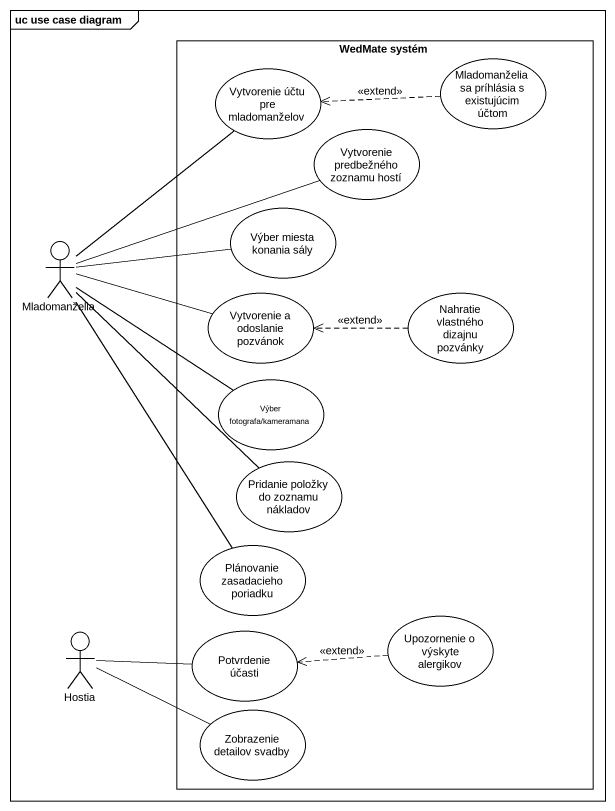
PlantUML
@startuml
mainframe uc use case diagram
rectangle "WedMate systém" as WedMate_systém {
  usecase "Vytvorenie účtu pre mladomanželov" as Vytvorenie_účtu_pre
  usecase "Mladomanželia sa príhlásia s existujúcim účtom" as Mladomanželia_sa_príhlásia
  usecase "Vytvorenie predbežného zoznamu hostí" as Vytvorenie_predbežného
  usecase "Výber miesta konania sály" as Výber_miesta_konania_sály
  usecase "Vytvorenie a odoslanie pozvánok" as Vytvorenie_a_odoslanie
  usecase "Nahratie vlastného dizajnu pozvánky" as Nahratie_vlastného_dizajnu
  usecase "Výber fotografa/kameramana" as Výber_fotografa_kameramana
  usecase "Pridanie položky do zoznamu nákladov" as Pridanie_položky_do_zoznamu
  usecase "Plánovanie zasadacieho poriadku" as Plánovanie_zasadacieho
  usecase "Upozornenie o výskyte alergikov" as Upozornenie_o_výskyte
  usecase "Potvrdenie účasti" as Potvrdenie_účasti
  usecase "Zobrazenie detailov svadby" as Zobrazenie_detailov_svadby
}
actor Mladomanželia
actor Hostia
Mladomanželia_sa_príhlásia .left.> Vytvorenie_účtu_pre : <<extend>>
Mladomanželia -up- Vytvorenie_účtu_pre
Mladomanželia -right- Vytvorenie_predbežného
Mladomanželia -right- Výber_miesta_konania_sály
Mladomanželia -right- Vytvorenie_a_odoslanie
Mladomanželia -- Výber_fotografa_kameramana
Mladomanželia -- Pridanie_položky_do_zoznamu
Mladomanželia -- Plánovanie_zasadacieho
Nahratie_vlastného_dizajnu .left.> Vytvorenie_a_odoslanie : <<extend>>
Upozornenie_o_výskyte .left.> Potvrdenie_účasti : <<extend>>
Hostia -right- Potvrdenie_účasti
Hostia -right- Zobrazenie_detailov_svadby
@enduml
